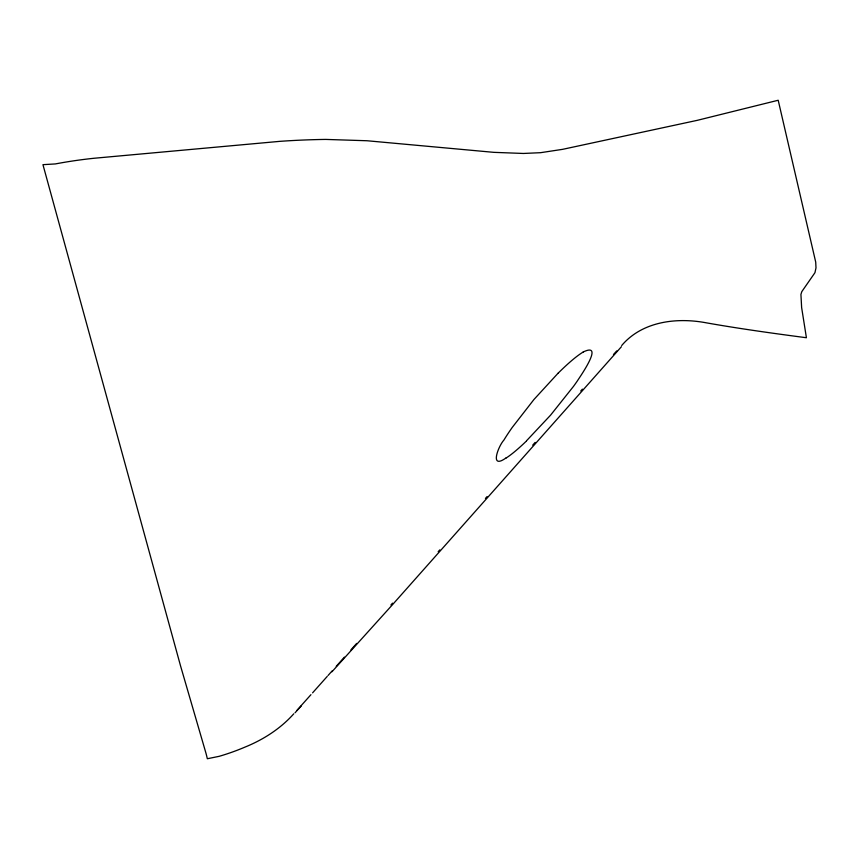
<?xml version="1.0" encoding="UTF-8"?>
<svg xmlns="http://www.w3.org/2000/svg" width="859" height="859" viewBox="0 0 859 859"><rect width="100%" height="100%" fill="white"/><g stroke="black" fill="none" stroke-linecap="round" stroke-linejoin="round"><path stroke-width="1.29" d="M390.92 604.983L392.542 603.147M438.176 551.714L439.808 549.878M485.432 498.445L487.064 496.609M532.698 445.177L535.136 442.417M580.77 390.985L582.402 389.148M621.411 346.714L392.584 604.596L331.95 671.781M327.268 676.377L312.579 692.859M328.084 675.464L332.165 670.879M336.234 666.305L344.395 657.146M310.947 694.684L297.064 710.21M350.934 649.834L356.646 643.434M295.056 712.777L301.402 705.787M613.466 354.509L616.751 350.912M293.778 713.808C280.431 728.754 263.241 739.728 244.751 747.201A166.775 120.367 -14.1 0 1 219.099 756.339L207.33 758.744L207.051 757.531A27.477 1.632 72.3 0 0 205.967 753.214L180.551 665.908L42.95 164.67L55.352 163.929A345.393 249.282 -14.1 0 1 93.975 158.271L279.841 141.348A615.506 444.232 -14.1 0 1 325.722 139.416L367.018 140.747L493.839 152.344L523.399 153.46L540.59 152.687L562.624 149.337L697.24 120.346L778.2 100.256L815.717 262.113L815.996 267.868L814.955 272.679L801.791 291.652L800.932 294.433L801.63 307.543L806.408 337.737C772.95 333.335 739.502 328.707 706.27 322.823C676.742 317.229 642.21 321.287 621.691 345.533M558.028 373.268L533.933 399.521L512.211 427.471A46.064 6.614 -52.4 0 0 503.868 440.13C498.263 446.24 489.276 469.819 505.833 458.083M526.588 440.71L550.576 415.165L573.501 386.378A48.458 6.958 -52.4 0 0 577.398 380.859C579.041 378.1 605.284 341.345 583.24 351.975M526.395 441.064A125.736 18.264 -52.7 0 1 505.683 458.309M558.006 373.311A124.083 17.814 -52.4 0 1 583.197 352.029"/></g></svg>
